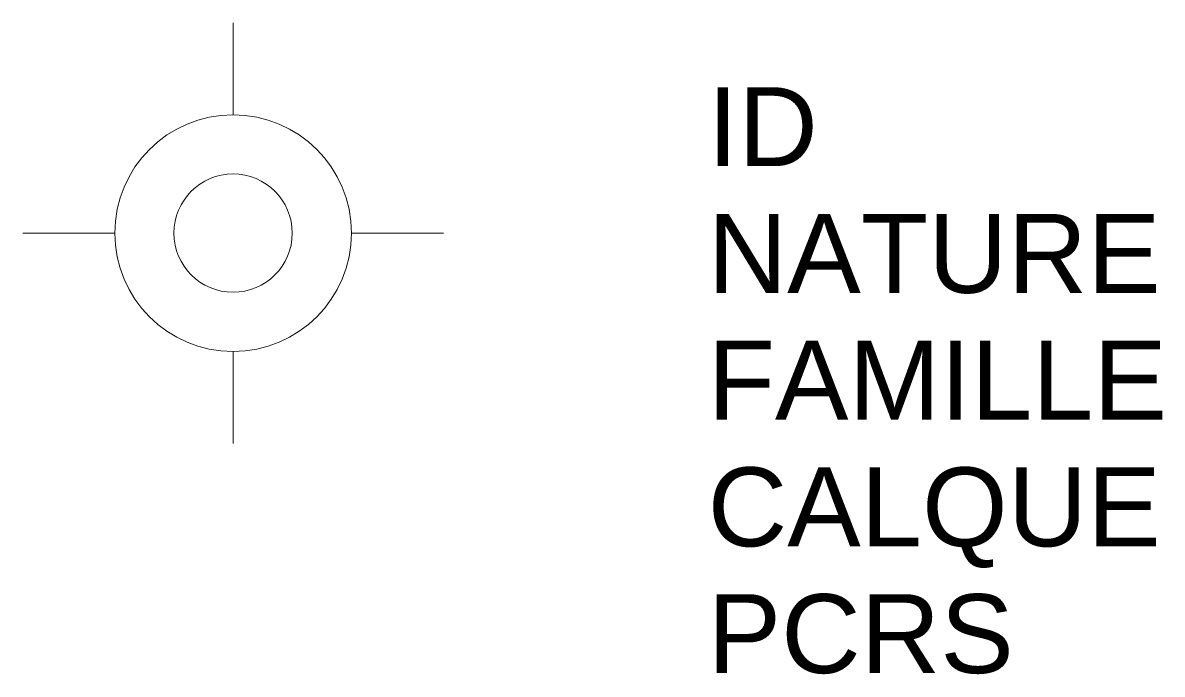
# Model space of a CAD drawing. Header units: metres. Extents: x 3247.16 to 3250.05, y 1733.17 to 1734.82.
import ezdxf

# ---------------------------------------------------------------- set-up
doc = ezdxf.new("R2010")
doc.units = ezdxf.units.M
doc.linetypes.add('Socle_Continu', pattern=[2.5, 2.5, 0])
doc.layers.add('SIGTR_SCS', color=7, linetype='Socle_Continu', lineweight=13, true_color=0x9966cc)
doc.styles.get("Standard").update_dxf_attribs({"font": 'arial.ttf'})

msp = doc.modelspace()

# ---------------------------------------------------------------- linework, layer by layer
at = {"layer": 'SIGTR_SCS', "color": 1, "linetype": 'Socle_Continu'}
msp.add_line((3247.6898, 1734.5886), (3247.6898, 1734.8217), dxfattribs=at)
at = {"layer": 'SIGTR_SCS', "color": 5, "linetype": 'Socle_Continu'}
msp.add_line((3247.3898, 1734.2886), (3247.1567, 1734.2886), dxfattribs=at)
at = {"layer": 'SIGTR_SCS', "color": 3, "linetype": 'Socle_Continu'}
for p, q in [((3247.9898, 1734.2886), (3248.2229, 1734.2886)), ((3248.2229, 1734.2886), (3247.9898, 1734.2886))]:
    msp.add_line(p, q, dxfattribs=at)
at = {"layer": 'SIGTR_SCS', "color": 2, "linetype": 'Socle_Continu'}
msp.add_line((3247.6898, 1733.9886), (3247.6898, 1733.7555), dxfattribs=at)
at = {"layer": 'SIGTR_SCS', "color": 4, "linetype": 'Socle_Continu'}
for radius in [0.3, 0.15]:
    msp.add_circle((3247.6898, 1734.2886), radius, dxfattribs=at)

# ---------------------------------------------------------------- texts
at = {"layer": 'SIGTR_SCS', "linetype": 'Socle_Continu', "flags": 9}
for tag, p, s in [('ID', (3248.893, 1734.4585), 'YP_2905'), ('NATURE', (3248.893, 1734.1372), 'Borne'), ('FAMILLE', (3248.893, 1733.816), 'SIGT'), ('CALQUE', (3248.893, 1733.4947), 'SIGTR_SCS'), ('PCRS', (3248.893, 1733.1734), 'HabillageSymbole')]:
    msp.add_attdef(tag, p, s, height=0.2, dxfattribs=at)

doc.saveas('drawing.dxf')
